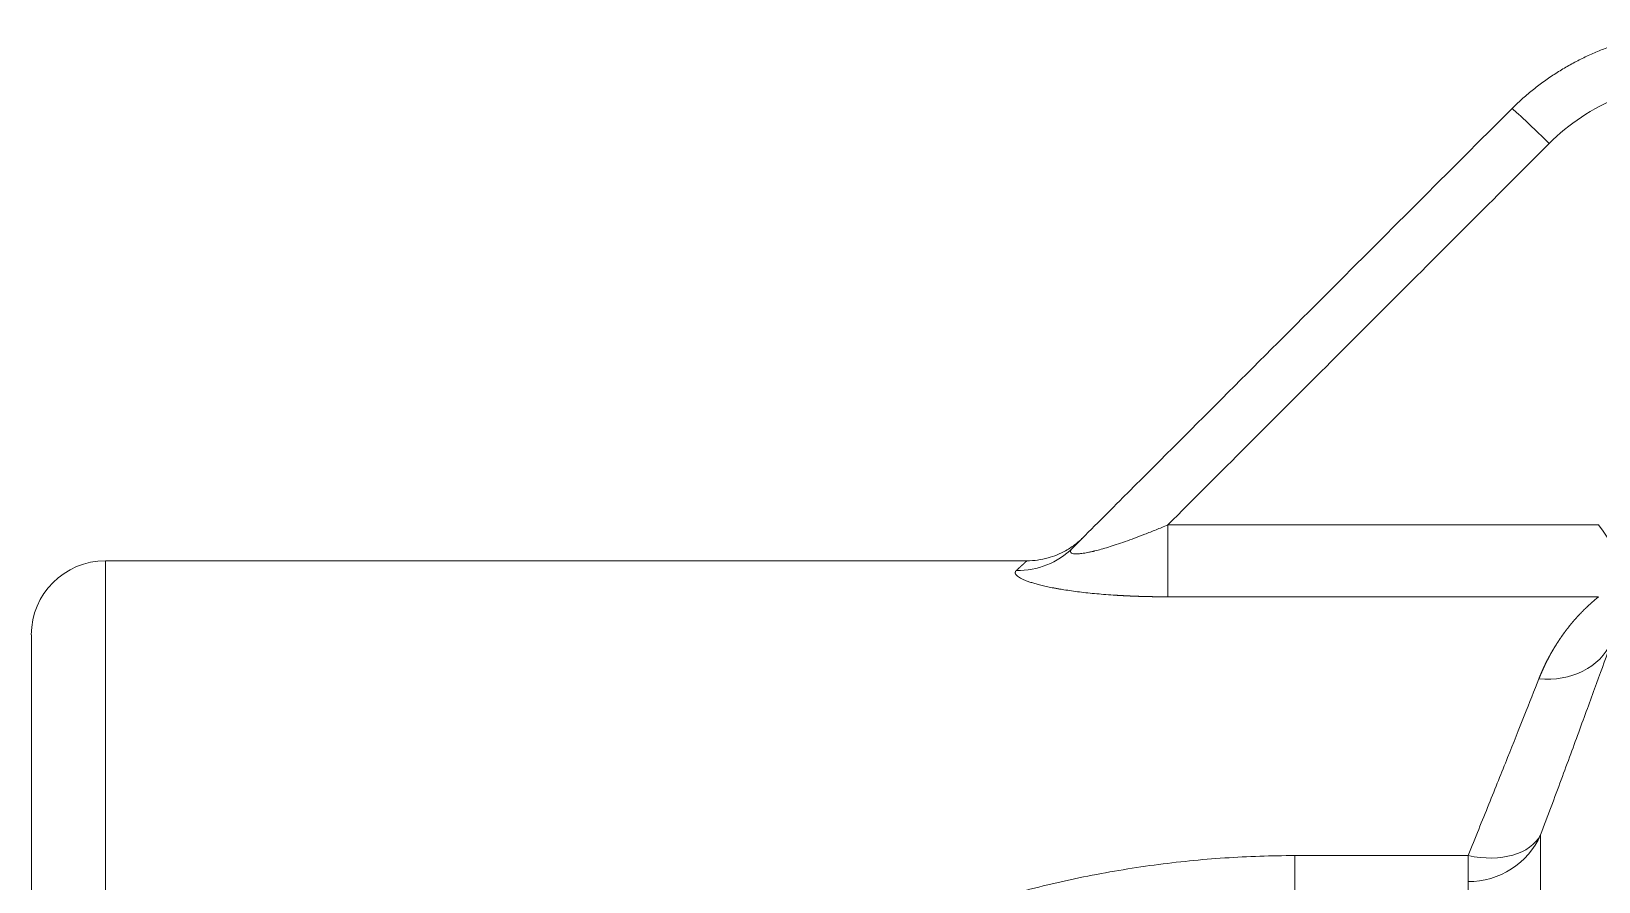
# Model space of a CAD drawing. Header units: millimetres. Extents: x 4664 to 8864, y -38 to 2932.
# Drawn here: x 5129.6 to 5181.1, y 1310.9 to 1338.9 of the extents above; entities that cross this region are included whole.
import ezdxf

# ---------------------------------------------------------------- set-up
doc = ezdxf.new("R2010")
doc.units = ezdxf.units.MM

msp = doc.modelspace()

# ---------------------------------------------------------------- linework, layer by layer
at = {"lineweight": 5}
for p, q in [((5166.94, 1322.645), (5181.11, 1322.645)), ((5166.94, 1320.279), (5166.94, 1322.645)), ((5162.304, 1321.464), (5131.994, 1321.464)), ((5131.994, 1321.464), (5131.994, 1294.545)), ((5181.11, 1320.279), (5166.94, 1320.279)), ((5129.557, 1319.026), (5129.557, 1293.292)), ((5179.202, 1176.334), (5179.202, 1312.446)), ((5171.114, 1311.766), (5176.813, 1311.766)), ((5171.114, 1311.766), (5171.114, 1027.898)), ((5176.813, 1173.772), (5176.813, 1311.766))]:
    msp.add_line(p, q, dxfattribs=at)
msp.add_arc((5131.994, 1319.026), 2.438, 90, 180, dxfattribs=at)
for centre, major_axis, ratio, start_param, end_param in [((5179.48, 1335.095), (-1.231, 1.231), 0.037032, 4.749405, 6.283185), ((5181.11, 1322.782), (-1.501, 2.138), 0.030103, 1.613641, 3.094217), ((5161.959, 1323.729), (1.847, -1.847), 0.97808, 5.486706, 6.283185), ((5179.143, 1319.832), (-2.457, 0.887), 0.849444, 1.868256, 3.062178), ((5176.813, 1313.488), (-2.446, 0.915), 0.634549, 1.80377, 3.057842), ((5176.813, 1313.488), (-2.612, 0), 0.987108, 1.570796, 2.725761)]:
    msp.add_ellipse(centre, major_axis=major_axis, ratio=ratio, start_param=start_param, end_param=end_param, dxfattribs=at)
for points, knots in [([(5178.249, 1336.326), (5178.356, 1336.432), (5178.465, 1336.536), (5178.689, 1336.738), (5178.803, 1336.836), (5179.037, 1337.026), (5179.157, 1337.117), (5179.4, 1337.295), (5179.524, 1337.38), (5179.775, 1337.544), (5179.902, 1337.622), (5180.16, 1337.772), (5180.291, 1337.844), (5180.554, 1337.979), (5180.687, 1338.043), (5180.954, 1338.164), (5181.089, 1338.221), (5181.359, 1338.327), (5181.495, 1338.376), (5181.766, 1338.467), (5181.902, 1338.509), (5182.174, 1338.586), (5182.31, 1338.621), (5182.58, 1338.684), (5182.715, 1338.711), (5182.983, 1338.76), (5183.117, 1338.781), (5183.382, 1338.816), (5183.513, 1338.831), (5183.774, 1338.854), (5183.903, 1338.862), (5184.094, 1338.871), (5184.189, 1338.874), (5184.299, 1338.875), (5184.354, 1338.876), (5184.377, 1338.876), (5184.393, 1338.876), (5184.401, 1338.876), (5184.533, 1338.876), (5184.659, 1338.873), (5184.914, 1338.862), (5185.043, 1338.853), (5185.303, 1338.83), (5185.434, 1338.816), (5185.699, 1338.78), (5185.832, 1338.759), (5186.1, 1338.71), (5186.235, 1338.683), (5186.505, 1338.62), (5186.641, 1338.585), (5186.912, 1338.508), (5187.048, 1338.466), (5187.319, 1338.375), (5187.455, 1338.326), (5187.725, 1338.22), (5187.859, 1338.163), (5188.126, 1338.042), (5188.259, 1337.978), (5188.522, 1337.843), (5188.652, 1337.771), (5188.91, 1337.621), (5189.037, 1337.543), (5189.288, 1337.379), (5189.412, 1337.294), (5189.655, 1337.117), (5189.774, 1337.025), (5190.008, 1336.835), (5190.123, 1336.737), (5190.346, 1336.536), (5190.455, 1336.432), (5190.562, 1336.326)], [0, 0, 0, 0, 0.03125, 0.03125, 0.0625, 0.0625, 0.09375, 0.09375, 0.125, 0.125, 0.15625, 0.15625, 0.1875, 0.1875, 0.21875, 0.21875, 0.25, 0.25, 0.28125, 0.28125, 0.3125, 0.3125, 0.34375, 0.34375, 0.375, 0.375, 0.40625, 0.40625, 0.4375, 0.4375, 0.46875, 0.46875, 0.484375, 0.492188, 0.496094, 0.498047, 0.498047, 0.5, 0.5, 0.53125, 0.53125, 0.5625, 0.5625, 0.59375, 0.59375, 0.625, 0.625, 0.65625, 0.65625, 0.6875, 0.6875, 0.71875, 0.71875, 0.75, 0.75, 0.78125, 0.78125, 0.8125, 0.8125, 0.84375, 0.84375, 0.875, 0.875, 0.90625, 0.90625, 0.9375, 0.9375, 0.96875, 0.96875, 1, 1, 1, 1]), ([(5189.33, 1335.186), (5189.005, 1335.511), (5188.654, 1335.799), (5187.9, 1336.303), (5187.493, 1336.521), (5186.65, 1336.87), (5186.216, 1337.002), (5185.323, 1337.18), (5184.862, 1337.226), (5183.499, 1337.226), (5182.583, 1337.044), (5180.907, 1336.351), (5180.131, 1335.836), (5179.48, 1335.186)], [0, 0, 0, 0, 0.125, 0.125, 0.25, 0.25, 0.375, 0.375, 0.5, 0.5, 0.75, 0.75, 1, 1, 1, 1]), ([(5163.806, 1321.882), (5164.358, 1322.435), (5164.91, 1322.987), (5167.636, 1325.713), (5169.81, 1327.887), (5174.073, 1332.149), (5176.161, 1334.238), (5178.249, 1336.326)], [0, 0, 0, 0, 0.114698, 0.114698, 0.566236, 0.566236, 1, 1, 1, 1]), ([(5179.48, 1335.186), (5178.66, 1334.365), (5177.84, 1333.545), (5175.341, 1331.046), (5173.663, 1329.368), (5171.164, 1326.869), (5170.344, 1326.049), (5168.662, 1324.367), (5167.801, 1323.506), (5166.94, 1322.645)], [0, 0, 0, 0, 0.196221, 0.196221, 0.597749, 0.597749, 0.793971, 0.793971, 1, 1, 1, 1]), ([(5163.806, 1321.882), (5163.78, 1321.856), (5163.761, 1321.832), (5163.738, 1321.79), (5163.733, 1321.772), (5163.739, 1321.741), (5163.749, 1321.728), (5163.784, 1321.707), (5163.809, 1321.7), (5163.872, 1321.69), (5163.91, 1321.689), (5164.001, 1321.691), (5164.053, 1321.696), (5164.17, 1321.711), (5164.236, 1321.722), (5164.344, 1321.743), (5164.4, 1321.754), (5164.47, 1321.77), (5164.507, 1321.779), (5164.525, 1321.783), (5164.534, 1321.786), (5164.539, 1321.787), (5164.541, 1321.787), (5164.542, 1321.788), (5164.543, 1321.788), (5164.543, 1321.788), (5164.543, 1321.788), (5164.543, 1321.788), (5164.543, 1321.788), (5164.543, 1321.788), (5164.607, 1321.804), (5164.745, 1321.84), (5164.9, 1321.886), (5165.065, 1321.937), (5165.152, 1321.965), (5165.335, 1322.025), (5165.431, 1322.058), (5165.632, 1322.129), (5165.736, 1322.166), (5165.954, 1322.247), (5166.068, 1322.29), (5166.303, 1322.382), (5166.424, 1322.431), (5166.676, 1322.533), (5166.806, 1322.588), (5166.94, 1322.645)], [0, 0, 0, 0, 0.0625, 0.0625, 0.125, 0.125, 0.1875, 0.1875, 0.25, 0.25, 0.3125, 0.3125, 0.375, 0.375, 0.4375, 0.4375, 0.46875, 0.484375, 0.492187, 0.496094, 0.498047, 0.499023, 0.499512, 0.499756, 0.499878, 0.499939, 0.499969, 0.499985, 0.499985, 0.5, 0.5, 0.5625, 0.625, 0.625, 0.6875, 0.6875, 0.75, 0.75, 0.8125, 0.8125, 0.875, 0.875, 0.9375, 0.9375, 1, 1, 1, 1]), ([(5164.101, 1322.181), (5164.116, 1322.187), (5164.072, 1322.149), (5163.922, 1322.021), (5163.763, 1321.905), (5163.465, 1321.722), (5162.979, 1321.522), (5162.544, 1321.465), (5162.305, 1321.464)], [0, 0, 0, 0, 0.240603, 0.347917, 0.433411, 0.511624, 0.74254, 1, 1, 1, 1]), ([(5161.959, 1321.146), (5161.96, 1321.148), (5161.964, 1321.151), (5161.968, 1321.155), (5161.973, 1321.159), (5161.978, 1321.164), (5161.982, 1321.168), (5161.987, 1321.172), (5161.991, 1321.176), (5161.996, 1321.18), (5162, 1321.184), (5162.005, 1321.188), (5162.009, 1321.192), (5162.013, 1321.196), (5162.018, 1321.2), (5162.022, 1321.204), (5162.026, 1321.208), (5162.031, 1321.212), (5162.035, 1321.216), (5162.039, 1321.22), (5162.043, 1321.224), (5162.047, 1321.227), (5162.051, 1321.231), (5162.055, 1321.235), (5162.059, 1321.239), (5162.063, 1321.242), (5162.067, 1321.246), (5162.071, 1321.249), (5162.075, 1321.253), (5162.079, 1321.256), (5162.083, 1321.26), (5162.087, 1321.263), (5162.09, 1321.267), (5162.094, 1321.27), (5162.098, 1321.274), (5162.101, 1321.277), (5162.105, 1321.28), (5162.109, 1321.284), (5162.112, 1321.287), (5162.116, 1321.29), (5162.119, 1321.293), (5162.123, 1321.296), (5162.126, 1321.3), (5162.129, 1321.303), (5162.133, 1321.306), (5162.136, 1321.309), (5162.139, 1321.312), (5162.143, 1321.315), (5162.146, 1321.318), (5162.149, 1321.321), (5162.152, 1321.324), (5162.155, 1321.326), (5162.158, 1321.329), (5162.162, 1321.332), (5162.165, 1321.335), (5162.168, 1321.338), (5162.171, 1321.34), (5162.173, 1321.343), (5162.176, 1321.346), (5162.179, 1321.348), (5162.182, 1321.351), (5162.185, 1321.354), (5162.188, 1321.356), (5162.19, 1321.359), (5162.193, 1321.361), (5162.196, 1321.364), (5162.198, 1321.366), (5162.201, 1321.368), (5162.204, 1321.371), (5162.206, 1321.373), (5162.209, 1321.375), (5162.211, 1321.378), (5162.214, 1321.38), (5162.216, 1321.382), (5162.218, 1321.384), (5162.221, 1321.386), (5162.223, 1321.389), (5162.225, 1321.391), (5162.228, 1321.393), (5162.23, 1321.395), (5162.232, 1321.397), (5162.234, 1321.399), (5162.236, 1321.401), (5162.238, 1321.403), (5162.241, 1321.405), (5162.243, 1321.406), (5162.245, 1321.408), (5162.247, 1321.41), (5162.248, 1321.412), (5162.25, 1321.414), (5162.252, 1321.415), (5162.254, 1321.417), (5162.256, 1321.419), (5162.258, 1321.42), (5162.259, 1321.422), (5162.261, 1321.423), (5162.263, 1321.425), (5162.264, 1321.426), (5162.266, 1321.428), (5162.268, 1321.429), (5162.269, 1321.431), (5162.271, 1321.432), (5162.272, 1321.433), (5162.274, 1321.435), (5162.275, 1321.436), (5162.276, 1321.437), (5162.278, 1321.439), (5162.279, 1321.44), (5162.28, 1321.441), (5162.282, 1321.442), (5162.283, 1321.443), (5162.284, 1321.444), (5162.285, 1321.445), (5162.286, 1321.446), (5162.287, 1321.447), (5162.288, 1321.448), (5162.289, 1321.449), (5162.29, 1321.45), (5162.291, 1321.451), (5162.292, 1321.452), (5162.293, 1321.453), (5162.294, 1321.453), (5162.295, 1321.454), (5162.296, 1321.455), (5162.296, 1321.456), (5162.297, 1321.456), (5162.298, 1321.457), (5162.299, 1321.458), (5162.299, 1321.458), (5162.3, 1321.459), (5162.3, 1321.459), (5162.301, 1321.46), (5162.301, 1321.46), (5162.302, 1321.461), (5162.302, 1321.461), (5162.303, 1321.461), (5162.303, 1321.462), (5162.303, 1321.462), (5162.304, 1321.462), (5162.304, 1321.463), (5162.304, 1321.463), (5162.304, 1321.463), (5162.305, 1321.463), (5162.305, 1321.463), (5162.305, 1321.463), (5162.305, 1321.463), (5162.305, 1321.463), (5162.305, 1321.464), (5162.305, 1321.464)], [0, 0, 0, 0, 0.006924, 0.013847, 0.020768, 0.027688, 0.034606, 0.041523, 0.048439, 0.055353, 0.062266, 0.069178, 0.076089, 0.082998, 0.089906, 0.096812, 0.103718, 0.110622, 0.117524, 0.124426, 0.131326, 0.138225, 0.145123, 0.15202, 0.158915, 0.165809, 0.172702, 0.179594, 0.186485, 0.193374, 0.200262, 0.207149, 0.214035, 0.22092, 0.227804, 0.234687, 0.241568, 0.248448, 0.255328, 0.262206, 0.269083, 0.275959, 0.282834, 0.289708, 0.296581, 0.303452, 0.310323, 0.317193, 0.324062, 0.330929, 0.337796, 0.344662, 0.351527, 0.358391, 0.365253, 0.372115, 0.378976, 0.385836, 0.392695, 0.399553, 0.40641, 0.413267, 0.420122, 0.426977, 0.43383, 0.440683, 0.447535, 0.454386, 0.461236, 0.468086, 0.474934, 0.481782, 0.488629, 0.495475, 0.50232, 0.509164, 0.516008, 0.522851, 0.529693, 0.536535, 0.543375, 0.550215, 0.557054, 0.563893, 0.570731, 0.577568, 0.584404, 0.59124, 0.598075, 0.604909, 0.611743, 0.618575, 0.625408, 0.63224, 0.639071, 0.645901, 0.652731, 0.65956, 0.666389, 0.673217, 0.680044, 0.686871, 0.693697, 0.700523, 0.707348, 0.714173, 0.720997, 0.727821, 0.734644, 0.741467, 0.748289, 0.75511, 0.761931, 0.768752, 0.775572, 0.782392, 0.789211, 0.79603, 0.802849, 0.809667, 0.816484, 0.823302, 0.830118, 0.836935, 0.843751, 0.850567, 0.857382, 0.864197, 0.871012, 0.877826, 0.88464, 0.891454, 0.898267, 0.90508, 0.911893, 0.918705, 0.925517, 0.932329, 0.939141, 0.945952, 0.952764, 0.959575, 0.966385, 0.973196, 0.980006, 0.986816, 0.993626, 1, 1, 1, 1]), ([(5166.94, 1320.279), (5166.933, 1320.279), (5166.92, 1320.279), (5166.9, 1320.279), (5166.88, 1320.279), (5166.86, 1320.279), (5166.84, 1320.279), (5166.82, 1320.279), (5166.801, 1320.279), (5166.781, 1320.279), (5166.761, 1320.279), (5166.741, 1320.279), (5166.722, 1320.279), (5166.702, 1320.279), (5166.682, 1320.28), (5166.663, 1320.28), (5166.643, 1320.28), (5166.624, 1320.28), (5166.604, 1320.28), (5166.585, 1320.281), (5166.565, 1320.281), (5166.546, 1320.281), (5166.526, 1320.281), (5166.507, 1320.282), (5166.487, 1320.282), (5166.468, 1320.282), (5166.449, 1320.282), (5166.429, 1320.283), (5166.41, 1320.283), (5166.391, 1320.283), (5166.372, 1320.284), (5166.352, 1320.284), (5166.333, 1320.284), (5166.314, 1320.285), (5166.295, 1320.285), (5166.276, 1320.286), (5166.257, 1320.286), (5166.238, 1320.287), (5166.219, 1320.287), (5166.2, 1320.287), (5166.181, 1320.288), (5166.162, 1320.288), (5166.143, 1320.289), (5166.124, 1320.289), (5166.105, 1320.29), (5166.086, 1320.291), (5166.067, 1320.291), (5166.048, 1320.292), (5166.03, 1320.292), (5166.011, 1320.293), (5165.992, 1320.293), (5165.973, 1320.294), (5165.955, 1320.295), (5165.936, 1320.295), (5165.917, 1320.296), (5165.899, 1320.297), (5165.88, 1320.297), (5165.862, 1320.298), (5165.843, 1320.299), (5165.825, 1320.299), (5165.806, 1320.3), (5165.788, 1320.301), (5165.769, 1320.302), (5165.751, 1320.302), (5165.732, 1320.303), (5165.714, 1320.304), (5165.696, 1320.305), (5165.677, 1320.305), (5165.659, 1320.306), (5165.641, 1320.307), (5165.622, 1320.308), (5165.604, 1320.309), (5165.586, 1320.31), (5165.568, 1320.311), (5165.55, 1320.311), (5165.532, 1320.312), (5165.514, 1320.313), (5165.495, 1320.314), (5165.477, 1320.315), (5165.459, 1320.316), (5165.441, 1320.317), (5165.423, 1320.318), (5165.405, 1320.319), (5165.388, 1320.32), (5165.37, 1320.321), (5165.352, 1320.322), (5165.334, 1320.323), (5165.316, 1320.324), (5165.298, 1320.325), (5165.281, 1320.326), (5165.263, 1320.327), (5165.245, 1320.328), (5165.227, 1320.329), (5165.21, 1320.331), (5165.192, 1320.332), (5165.174, 1320.333), (5165.157, 1320.334), (5165.04, 1320.342), (5164.828, 1320.357), (5164.528, 1320.383), (5164.242, 1320.413), (5163.969, 1320.446), (5163.709, 1320.481), (5163.505, 1320.513), (5163.351, 1320.539), (5163.243, 1320.558), (5163.138, 1320.578), (5163.038, 1320.599), (5162.941, 1320.619), (5162.849, 1320.64), (5162.735, 1320.668), (5162.604, 1320.702), (5162.464, 1320.743), (5162.339, 1320.785), (5162.228, 1320.828), (5162.132, 1320.87), (5162.053, 1320.913), (5161.992, 1320.956), (5161.961, 1320.985), (5161.948, 1321.001), (5161.945, 1321.005), (5161.942, 1321.009), (5161.939, 1321.013), (5161.937, 1321.017), (5161.934, 1321.021), (5161.932, 1321.025), (5161.93, 1321.029), (5161.928, 1321.033), (5161.927, 1321.036), (5161.925, 1321.04), (5161.924, 1321.044), (5161.923, 1321.048), (5161.922, 1321.052), (5161.921, 1321.056), (5161.92, 1321.06), (5161.92, 1321.063), (5161.92, 1321.067), (5161.919, 1321.071), (5161.92, 1321.075), (5161.92, 1321.078), (5161.92, 1321.082), (5161.921, 1321.086), (5161.922, 1321.09), (5161.923, 1321.093), (5161.924, 1321.097), (5161.925, 1321.101), (5161.927, 1321.104), (5161.928, 1321.108), (5161.93, 1321.111), (5161.932, 1321.115), (5161.935, 1321.119), (5161.937, 1321.122), (5161.94, 1321.126), (5161.942, 1321.129), (5161.945, 1321.133), (5161.948, 1321.136), (5161.952, 1321.14), (5161.955, 1321.143), (5161.958, 1321.145), (5161.959, 1321.146)], [0, 0, 0, 0, 0.002734, 0.005464, 0.00819, 0.010914, 0.013634, 0.016351, 0.019064, 0.021774, 0.024481, 0.027184, 0.029884, 0.032581, 0.035275, 0.037966, 0.040653, 0.043337, 0.046018, 0.048695, 0.05137, 0.054041, 0.05671, 0.059375, 0.062037, 0.064696, 0.067352, 0.070004, 0.072654, 0.075301, 0.077945, 0.080585, 0.083223, 0.085858, 0.088489, 0.091118, 0.093744, 0.096367, 0.098987, 0.101604, 0.104219, 0.10683, 0.109439, 0.112044, 0.114647, 0.117247, 0.119845, 0.122439, 0.125031, 0.12762, 0.130207, 0.13279, 0.135371, 0.13795, 0.140525, 0.143098, 0.145669, 0.148237, 0.150802, 0.153364, 0.155924, 0.158482, 0.161037, 0.163589, 0.166139, 0.168687, 0.171231, 0.173774, 0.176314, 0.178852, 0.181387, 0.18392, 0.18645, 0.188978, 0.191504, 0.194028, 0.196549, 0.199068, 0.201584, 0.204099, 0.206611, 0.209121, 0.211628, 0.214134, 0.216637, 0.219138, 0.221638, 0.224134, 0.226629, 0.229122, 0.231613, 0.234101, 0.236588, 0.239072, 0.241555, 0.244036, 0.246514, 0.248991, 0.293374, 0.336496, 0.378478, 0.419449, 0.459548, 0.498924, 0.517392, 0.535621, 0.553632, 0.571443, 0.589075, 0.606549, 0.623887, 0.655929, 0.68738, 0.718402, 0.749161, 0.780831, 0.812191, 0.843445, 0.8748, 0.877904, 0.881007, 0.884109, 0.88721, 0.890311, 0.893411, 0.896511, 0.899612, 0.902712, 0.905813, 0.908915, 0.912017, 0.915121, 0.918225, 0.921331, 0.924439, 0.927549, 0.93066, 0.933774, 0.93689, 0.940008, 0.94313, 0.946254, 0.949381, 0.952512, 0.955646, 0.958784, 0.961926, 0.965072, 0.968223, 0.971377, 0.974537, 0.977701, 0.98087, 0.984044, 0.987224, 0.990409, 0.9936, 0.996797, 1, 1, 1, 1]), ([(5179.143, 1317.577), (5179.145, 1317.582), (5179.149, 1317.592), (5179.155, 1317.607), (5179.161, 1317.622), (5179.167, 1317.637), (5179.173, 1317.652), (5179.179, 1317.667), (5179.185, 1317.682), (5179.192, 1317.697), (5179.198, 1317.712), (5179.204, 1317.727), (5179.21, 1317.742), (5179.217, 1317.757), (5179.223, 1317.772), (5179.23, 1317.786), (5179.236, 1317.801), (5179.243, 1317.816), (5179.249, 1317.831), (5179.256, 1317.846), (5179.262, 1317.861), (5179.269, 1317.876), (5179.276, 1317.891), (5179.283, 1317.905), (5179.289, 1317.92), (5179.296, 1317.935), (5179.303, 1317.95), (5179.31, 1317.965), (5179.317, 1317.98), (5179.324, 1317.994), (5179.331, 1318.009), (5179.338, 1318.024), (5179.345, 1318.039), (5179.352, 1318.053), (5179.359, 1318.068), (5179.367, 1318.083), (5179.374, 1318.098), (5179.381, 1318.112), (5179.388, 1318.127), (5179.396, 1318.142), (5179.403, 1318.157), (5179.411, 1318.171), (5179.418, 1318.186), (5179.426, 1318.201), (5179.433, 1318.215), (5179.441, 1318.23), (5179.449, 1318.244), (5179.456, 1318.259), (5179.464, 1318.274), (5179.472, 1318.288), (5179.48, 1318.303), (5179.487, 1318.317), (5179.495, 1318.332), (5179.503, 1318.347), (5179.511, 1318.361), (5179.519, 1318.376), (5179.527, 1318.39), (5179.535, 1318.405), (5179.544, 1318.419), (5179.552, 1318.434), (5179.56, 1318.448), (5179.568, 1318.462), (5179.576, 1318.477), (5179.585, 1318.491), (5179.593, 1318.506), (5179.601, 1318.52), (5179.61, 1318.534), (5179.618, 1318.549), (5179.627, 1318.563), (5179.635, 1318.578), (5179.644, 1318.592), (5179.653, 1318.606), (5179.661, 1318.62), (5179.67, 1318.635), (5179.679, 1318.649), (5179.688, 1318.663), (5179.696, 1318.677), (5179.705, 1318.692), (5179.714, 1318.706), (5179.723, 1318.72), (5179.732, 1318.734), (5179.741, 1318.748), (5179.75, 1318.762), (5179.759, 1318.777), (5179.769, 1318.791), (5179.778, 1318.805), (5179.787, 1318.819), (5179.796, 1318.833), (5179.806, 1318.847), (5179.815, 1318.861), (5179.824, 1318.875), (5179.834, 1318.889), (5179.843, 1318.903), (5179.853, 1318.917), (5179.862, 1318.931), (5179.872, 1318.945), (5179.881, 1318.958), (5179.891, 1318.972), (5179.901, 1318.986), (5179.91, 1319), (5179.92, 1319.014), (5179.93, 1319.028), (5179.94, 1319.041), (5179.95, 1319.055), (5179.96, 1319.069), (5179.97, 1319.083), (5179.98, 1319.096), (5179.99, 1319.11), (5180, 1319.123), (5180.01, 1319.137), (5180.02, 1319.151), (5180.03, 1319.164), (5180.041, 1319.178), (5180.051, 1319.191), (5180.061, 1319.205), (5180.072, 1319.218), (5180.082, 1319.232), (5180.092, 1319.245), (5180.103, 1319.259), (5180.113, 1319.272), (5180.124, 1319.286), (5180.135, 1319.299), (5180.145, 1319.312), (5180.156, 1319.326), (5180.167, 1319.339), (5180.177, 1319.352), (5180.188, 1319.365), (5180.199, 1319.379), (5180.21, 1319.392), (5180.221, 1319.405), (5180.232, 1319.418), (5180.243, 1319.431), (5180.254, 1319.444), (5180.265, 1319.457), (5180.276, 1319.47), (5180.287, 1319.483), (5180.298, 1319.496), (5180.31, 1319.509), (5180.321, 1319.522), (5180.332, 1319.535), (5180.344, 1319.548), (5180.355, 1319.561), (5180.366, 1319.574), (5180.378, 1319.587), (5180.389, 1319.6), (5180.401, 1319.612), (5180.412, 1319.625), (5180.424, 1319.638), (5180.436, 1319.65), (5180.447, 1319.663), (5180.459, 1319.676), (5180.471, 1319.688), (5180.483, 1319.701), (5180.495, 1319.713), (5180.507, 1319.726), (5180.518, 1319.738), (5180.53, 1319.751), (5180.542, 1319.763), (5180.555, 1319.776), (5180.567, 1319.788), (5180.579, 1319.8), (5180.591, 1319.813), (5180.603, 1319.825), (5180.615, 1319.837), (5180.628, 1319.849), (5180.64, 1319.862), (5180.652, 1319.874), (5180.665, 1319.886), (5180.677, 1319.898), (5180.69, 1319.91), (5180.702, 1319.922), (5180.715, 1319.934), (5180.727, 1319.946), (5180.74, 1319.958), (5180.753, 1319.97), (5180.765, 1319.982), (5180.778, 1319.994), (5180.791, 1320.005), (5180.804, 1320.017), (5180.817, 1320.029), (5180.83, 1320.041), (5180.843, 1320.052), (5180.856, 1320.064), (5180.869, 1320.076), (5180.882, 1320.087), (5180.895, 1320.099), (5180.908, 1320.11), (5180.921, 1320.122), (5180.934, 1320.133), (5180.948, 1320.144), (5180.961, 1320.156), (5180.974, 1320.167), (5180.988, 1320.178), (5181.001, 1320.19), (5181.015, 1320.201), (5181.028, 1320.212), (5181.042, 1320.223), (5181.055, 1320.234), (5181.069, 1320.245), (5181.083, 1320.257), (5181.096, 1320.268), (5181.106, 1320.275), (5181.11, 1320.279)], [0, 0, 0, 0, 0.004275, 0.008557, 0.012846, 0.017142, 0.021445, 0.025755, 0.030072, 0.034397, 0.038728, 0.043067, 0.047412, 0.051765, 0.056125, 0.060492, 0.064866, 0.069247, 0.073636, 0.078031, 0.082434, 0.086844, 0.091261, 0.095685, 0.100116, 0.104554, 0.109, 0.113452, 0.117912, 0.122379, 0.126854, 0.131335, 0.135823, 0.140319, 0.144822, 0.149332, 0.153849, 0.158374, 0.162906, 0.167445, 0.171991, 0.176544, 0.181105, 0.185672, 0.190247, 0.194829, 0.199419, 0.204016, 0.208619, 0.213231, 0.217849, 0.222475, 0.227107, 0.231748, 0.236395, 0.24105, 0.245711, 0.250381, 0.255057, 0.259741, 0.264432, 0.26913, 0.273836, 0.278548, 0.283268, 0.287996, 0.292731, 0.297473, 0.302222, 0.306978, 0.311742, 0.316514, 0.321292, 0.326078, 0.330871, 0.335672, 0.340479, 0.345295, 0.350117, 0.354947, 0.359784, 0.364628, 0.36948, 0.374339, 0.379206, 0.38408, 0.388961, 0.39385, 0.398745, 0.403649, 0.408559, 0.413477, 0.418403, 0.423336, 0.428276, 0.433223, 0.438178, 0.44314, 0.44811, 0.453087, 0.458072, 0.463063, 0.468063, 0.473069, 0.478083, 0.483105, 0.488134, 0.49317, 0.498214, 0.503265, 0.508323, 0.513389, 0.518463, 0.523543, 0.528632, 0.533727, 0.53883, 0.543941, 0.549059, 0.554184, 0.559317, 0.564457, 0.569605, 0.57476, 0.579923, 0.585093, 0.59027, 0.595455, 0.600648, 0.605848, 0.611055, 0.61627, 0.621492, 0.626722, 0.631959, 0.637204, 0.642456, 0.647716, 0.652983, 0.658258, 0.66354, 0.66883, 0.674127, 0.679432, 0.684744, 0.690064, 0.695391, 0.700725, 0.706068, 0.711417, 0.716774, 0.722139, 0.727511, 0.732891, 0.738278, 0.743673, 0.749076, 0.754485, 0.759903, 0.765328, 0.77076, 0.7762, 0.781648, 0.787103, 0.792565, 0.798035, 0.803513, 0.808998, 0.814491, 0.819991, 0.825499, 0.831015, 0.836538, 0.842068, 0.847606, 0.853152, 0.858705, 0.864266, 0.869834, 0.87541, 0.880994, 0.886585, 0.892184, 0.89779, 0.903404, 0.909025, 0.914654, 0.920291, 0.925935, 0.931586, 0.937246, 0.942913, 0.948587, 0.954269, 0.959959, 0.965656, 0.971361, 0.977074, 0.982794, 0.988522, 0.994257, 1, 1, 1, 1]), ([(5181.532, 1318.783), (5181.379, 1318.359), (5181.216, 1317.908), (5180.868, 1316.953), (5180.684, 1316.45), (5180.296, 1315.392), (5180.091, 1314.837), (5179.662, 1313.678), (5179.437, 1313.074), (5179.202, 1312.446)], [0, 0, 0, 0, 0.25, 0.25, 0.5, 0.5, 0.75, 0.75, 1, 1, 1, 1]), ([(5176.813, 1311.766), (5177.053, 1312.354), (5177.281, 1312.917), (5177.715, 1313.992), (5177.921, 1314.504), (5178.309, 1315.475), (5178.492, 1315.933), (5178.835, 1316.796), (5178.995, 1317.201), (5179.143, 1317.577)], [0, 0, 0, 0, 0.25, 0.25, 0.5, 0.5, 0.75, 0.75, 1, 1, 1, 1]), ([(5139.782, 1294.501), (5140.216, 1295.135), (5140.669, 1295.759), (5141.616, 1296.988), (5142.109, 1297.591), (5143.135, 1298.776), (5143.668, 1299.357), (5144.497, 1300.21), (5144.778, 1300.491), (5145.208, 1300.908), (5145.424, 1301.115), (5145.68, 1301.355), (5145.809, 1301.475), (5145.874, 1301.534), (5145.906, 1301.564), (5145.922, 1301.579), (5145.93, 1301.586), (5145.934, 1301.59), (5145.936, 1301.592), (5145.937, 1301.593), (5145.938, 1301.593), (5145.938, 1301.593), (5146.228, 1301.859), (5146.811, 1302.38), (5147.702, 1303.13), (5148.607, 1303.85), (5149.22, 1304.309), (5150.146, 1304.983), (5150.774, 1305.413), (5151.73, 1306.027), (5152.051, 1306.227), (5152.536, 1306.52), (5152.78, 1306.664), (5153.066, 1306.83), (5153.209, 1306.912), (5153.281, 1306.953), (5153.317, 1306.973), (5153.335, 1306.983), (5153.344, 1306.988), (5153.348, 1306.991), (5153.35, 1306.992), (5153.351, 1306.993), (5153.352, 1306.993), (5153.352, 1306.993), (5153.352, 1306.993), (5153.352, 1306.993), (5153.705, 1307.193), (5154.058, 1307.385), (5154.763, 1307.755), (5155.115, 1307.933), (5155.821, 1308.276), (5156.173, 1308.441), (5156.879, 1308.757), (5157.231, 1308.909), (5157.937, 1309.2), (5158.642, 1309.477), (5159.7, 1309.857), (5160.406, 1310.086), (5160.935, 1310.249), (5161.199, 1310.328), (5161.508, 1310.416), (5161.662, 1310.46), (5161.739, 1310.481), (5161.778, 1310.492), (5161.797, 1310.497), (5161.807, 1310.5), (5161.812, 1310.501), (5161.814, 1310.502), (5161.815, 1310.502), (5161.816, 1310.502), (5161.816, 1310.503), (5161.816, 1310.503), (5161.816, 1310.503), (5161.816, 1310.503), (5162.208, 1310.61), (5162.599, 1310.711), (5163.381, 1310.897), (5164.161, 1311.07), (5165.328, 1311.286), (5166.492, 1311.462), (5167.652, 1311.599), (5168.81, 1311.695), (5169.963, 1311.753), (5170.731, 1311.766), (5171.114, 1311.766)], [0, 0, 0, 0, 0.0625, 0.0625, 0.125, 0.125, 0.1875, 0.1875, 0.21875, 0.21875, 0.234375, 0.242187, 0.246094, 0.248047, 0.249023, 0.249512, 0.249756, 0.249878, 0.249939, 0.249969, 0.249969, 0.25, 0.25, 0.28125, 0.3125, 0.34375, 0.375, 0.375, 0.4375, 0.4375, 0.46875, 0.46875, 0.484375, 0.492187, 0.496094, 0.498047, 0.499023, 0.499512, 0.499756, 0.499878, 0.499939, 0.499969, 0.499985, 0.499992, 0.499992, 0.5, 0.5, 0.53125, 0.53125, 0.5625, 0.5625, 0.59375, 0.59375, 0.625, 0.625, 0.65625, 0.6875, 0.71875, 0.71875, 0.734375, 0.742187, 0.746094, 0.748047, 0.749023, 0.749512, 0.749756, 0.749878, 0.749939, 0.749969, 0.749985, 0.749992, 0.749996, 0.749996, 0.75, 0.75, 0.78125, 0.78125, 0.8125, 0.84375, 0.875, 0.90625, 0.9375, 0.96875, 1, 1, 1, 1])]:
    msp.add_open_spline(points, degree=3, knots=knots, dxfattribs=at)
msp.add_open_spline([(5164.133, 1322.21), (5164.091, 1322.168), (5163.982, 1322.058), (5163.806, 1321.882)], degree=3, dxfattribs=at)

doc.saveas('drawing.dxf')
